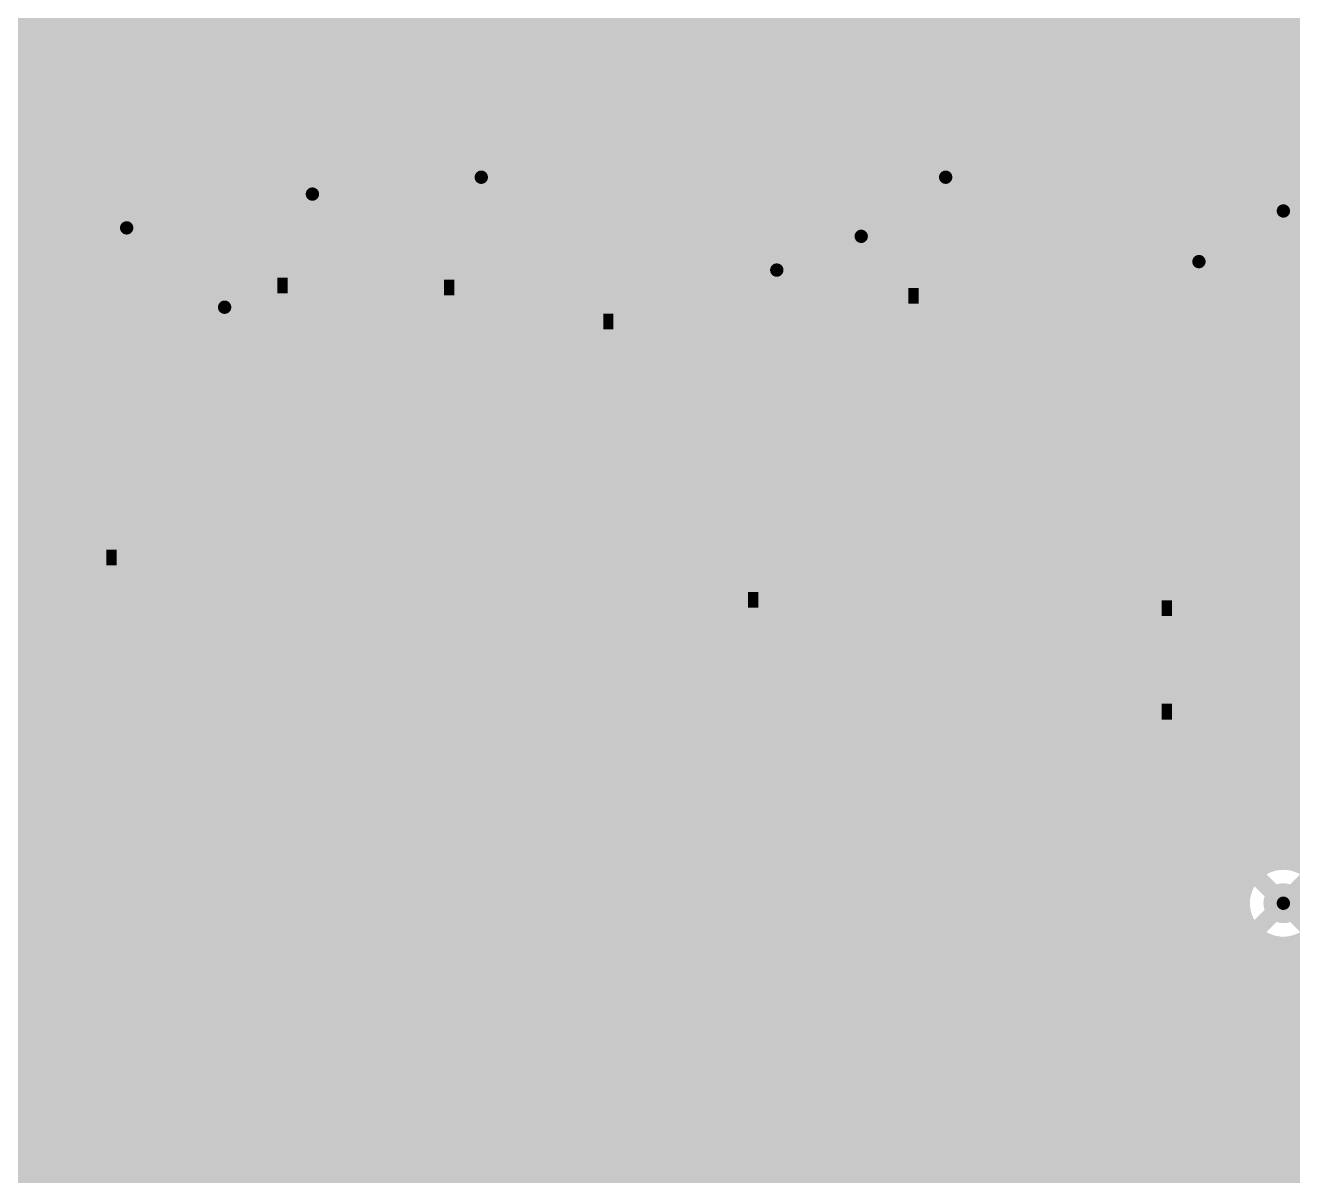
# Model space of a CAD drawing. Extents: x -11 to 221, y -93 to 178.
# Drawn here: x 101.73 to 120.79, y 91.15 to 108.46 of the extents above; entities that cross this region are included whole.
import ezdxf

# ---------------------------------------------------------------- set-up
doc = ezdxf.new("R2010")
doc.units = 0
doc.header["$MEASUREMENT"] = 0
doc.layers.get('0').update_dxf_attribs({"linetype": 'CONTINUOUS'})
for name, color, linetype in [('26-349-0_BOT', 7, 'CONTINUOUS'), ('26-349-0_DRD', 7, 'CONTINUOUS'), ('26-349-0_DRL', 2, 'CONTINUOUS'), ('26-349-0_IN1', 3, 'CONTINUOUS'), ('26-349-0_IN2', 5, 'CONTINUOUS'), ('26-349-0_SMT', 14, 'CONTINUOUS'), ('26-349-0_SPT', 9, 'CONTINUOUS'), ('26-349-0_SST', 12, 'CONTINUOUS'), ('26-349-0_TOP', 11, 'CONTINUOUS'), ('THRUHOLE_TAP', 15, 'CONTINUOUS')]:
    doc.layers.add(name, color=color, linetype=linetype)

# ---------------------------------------------------------------- blocks, each defined once
blk = doc.blocks.new('ROUND_78')
at = {"const_width": 0.29972}
blk.add_lwpolyline([(-0.14986, 0, 1), (0.14986, 0, 1)], format="xyb", close=True, dxfattribs=at)
blk = doc.blocks.new('ROUND_82')
at = {"const_width": 0.29972}
blk.add_lwpolyline([(-0.14986, 0, 1), (0.14986, 0, 1)], format="xyb", close=True, dxfattribs=at)
blk = doc.blocks.new('ROUND_102')
at = {"const_width": 0.10033}
blk.add_lwpolyline([(-0.050164, 0, 1), (0.050164, 0, 1)], format="xyb", close=True, dxfattribs=at)
blk = doc.blocks.new('RECTANGLE_3')
blk.add_solid([(0.4826, 0.4064), (0.4826, -0.4064), (-0.4826, 0.4064), (-0.4826, -0.4064)])
blk = doc.blocks.new('RECTANGLE_17')
blk.add_solid([(0.508, 0.635), (0.508, -0.635), (-0.508, 0.635), (-0.508, -0.635)])
blk = doc.blocks.new('ROUND_88')
at = {"const_width": 0.10033}
blk.add_lwpolyline([(-0.050164, 0, 1), (0.050164, 0, 1)], format="xyb", close=True, dxfattribs=at)

msp = doc.modelspace()

# ---------------------------------------------------------------- linework, layer by layer
at = {"layer": '26-349-0_BOT', "const_width": 0.2032}
for points in [[(90.805, 101.219), (122.936, 101.219), (123.317, 100.838)], [(86.995, 94.742), (120.142, 94.742), (120.65, 95.25)], [(148.2852, 92.6338), (82.3722, 92.6338)]]:
    msp.add_lwpolyline(points, dxfattribs=at)
at = {"layer": '26-349-0_DRD', "const_width": 0.254}
for points in [[(107.315, 107.442), (107.315, 104.902)], [(109.855, 107.442), (107.315, 107.442)], [(109.855, 107.442), (107.315, 104.902)], [(109.855, 104.902), (107.315, 107.442)], [(107.315, 107.442), (107.315, 104.902)], [(109.855, 107.442), (107.315, 107.442)], [(109.855, 107.442), (107.315, 104.902)], [(109.855, 104.902), (107.315, 107.442)], [(109.855, 104.902), (109.855, 107.442)], [(109.855, 104.902), (109.855, 107.442)], [(114.3, 107.442), (114.3, 104.902)], [(116.84, 107.442), (114.3, 107.442)], [(116.84, 107.442), (114.3, 104.902)], [(116.84, 104.902), (114.3, 107.442)], [(114.3, 107.442), (114.3, 104.902)], [(116.84, 107.442), (114.3, 107.442)], [(116.84, 107.442), (114.3, 104.902)], [(116.84, 104.902), (114.3, 107.442)], [(116.84, 104.902), (116.84, 107.442)], [(116.84, 104.902), (116.84, 107.442)], [(104.775, 107.188), (104.775, 104.648)], [(107.315, 107.188), (104.775, 107.188)], [(107.315, 107.188), (104.775, 104.648)], [(107.315, 104.648), (104.775, 107.188)], [(104.775, 107.188), (104.775, 104.648)], [(107.315, 107.188), (104.775, 107.188)], [(107.315, 107.188), (104.775, 104.648)], [(107.315, 104.648), (104.775, 107.188)], [(107.315, 104.648), (107.315, 107.188)], [(107.315, 104.648), (107.315, 107.188)], [(119.38, 106.934), (119.38, 104.394)], [(121.92, 106.934), (119.38, 106.934)], [(121.92, 106.934), (119.38, 104.394)], [(121.92, 104.394), (119.38, 106.934)], [(119.38, 106.934), (119.38, 104.394)], [(121.92, 106.934), (119.38, 106.934)], [(121.92, 106.934), (119.38, 104.394)], [(121.92, 104.394), (119.38, 106.934)], [(120.65, 106.934), (120.65, 104.394)], [(123.19, 106.934), (120.65, 106.934)], [(123.19, 106.934), (120.65, 104.394)], [(123.19, 104.394), (120.65, 106.934)], [(120.65, 106.934), (120.65, 104.394)], [(123.19, 106.934), (120.65, 106.934)], [(123.19, 106.934), (120.65, 104.394)], [(123.19, 104.394), (120.65, 106.934)], [(101.981, 106.68), (101.981, 104.14)], [(104.521, 106.68), (101.981, 106.68)], [(104.521, 106.68), (101.981, 104.14)], [(104.521, 104.14), (101.981, 106.68)], [(101.981, 106.68), (101.981, 104.14)], [(104.521, 106.68), (101.981, 106.68)], [(104.521, 106.68), (101.981, 104.14)], [(104.521, 104.14), (101.981, 106.68)], [(104.521, 104.14), (104.521, 106.68)], [(104.521, 104.14), (104.521, 106.68)], [(113.03, 106.553), (113.03, 104.013)], [(115.57, 106.553), (113.03, 106.553)], [(115.57, 106.553), (113.03, 104.013)], [(115.57, 104.013), (113.03, 106.553)], [(113.03, 106.553), (113.03, 104.013)], [(115.57, 106.553), (113.03, 106.553)], [(115.57, 106.553), (113.03, 104.013)], [(115.57, 104.013), (113.03, 106.553)], [(115.57, 104.013), (115.57, 106.553)], [(115.57, 104.013), (115.57, 106.553)], [(118.11, 106.172), (118.11, 103.632)], [(120.65, 106.172), (118.11, 106.172)], [(120.65, 106.172), (118.11, 103.632)], [(120.65, 103.632), (118.11, 106.172)], [(118.11, 106.172), (118.11, 103.632)], [(120.65, 106.172), (118.11, 106.172)], [(120.65, 106.172), (118.11, 103.632)], [(120.65, 103.632), (118.11, 106.172)], [(120.65, 103.632), (120.65, 106.172)], [(120.65, 103.632), (120.65, 106.172)], [(111.76, 106.045), (111.76, 103.505)], [(114.3, 106.045), (111.76, 106.045)], [(114.3, 106.045), (111.76, 103.505)], [(114.3, 103.505), (111.76, 106.045)], [(111.76, 106.045), (111.76, 103.505)], [(114.3, 106.045), (111.76, 106.045)], [(114.3, 106.045), (111.76, 103.505)], [(114.3, 103.505), (111.76, 106.045)], [(114.3, 103.505), (114.3, 106.045)], [(114.3, 103.505), (114.3, 106.045)], [(103.4542, 105.4862), (103.4542, 102.9462)], [(105.9942, 105.4862), (103.4542, 105.4862)], [(105.9942, 105.4862), (103.4542, 102.9462)], [(105.9942, 102.9462), (103.4542, 105.4862)], [(103.4542, 105.4862), (103.4542, 102.9462)], [(105.9942, 105.4862), (103.4542, 105.4862)], [(105.9942, 105.4862), (103.4542, 102.9462)], [(105.9942, 102.9462), (103.4542, 105.4862)], [(105.9942, 102.9462), (105.9942, 105.4862)], [(105.9942, 102.9462), (105.9942, 105.4862)], [(107.315, 104.902), (109.855, 104.902)], [(107.315, 104.902), (109.855, 104.902)], [(114.3, 104.902), (116.84, 104.902)], [(114.3, 104.902), (116.84, 104.902)], [(104.775, 104.648), (107.315, 104.648)], [(104.775, 104.648), (107.315, 104.648)], [(119.38, 104.394), (121.92, 104.394)], [(119.38, 104.394), (121.92, 104.394)], [(120.65, 104.394), (123.19, 104.394)], [(120.65, 104.394), (123.19, 104.394)], [(101.981, 104.14), (104.521, 104.14)], [(101.981, 104.14), (104.521, 104.14)], [(113.03, 104.013), (115.57, 104.013)], [(113.03, 104.013), (115.57, 104.013)], [(118.11, 103.632), (120.65, 103.632)], [(118.11, 103.632), (120.65, 103.632)], [(111.76, 103.505), (114.3, 103.505)], [(111.76, 103.505), (114.3, 103.505)], [(103.4542, 102.9462), (105.9942, 102.9462)], [(103.4542, 102.9462), (105.9942, 102.9462)], [(119.38, 96.52), (119.38, 93.98)], [(121.92, 96.52), (119.38, 96.52)], [(121.92, 96.52), (119.38, 93.98)], [(121.92, 93.98), (119.38, 96.52)], [(119.38, 93.98), (121.92, 93.98)], [(120.65, 92.71), (120.65, 90.17)], [(123.19, 92.71), (120.65, 92.71)], [(123.19, 90.17), (120.65, 92.71)]]:
    msp.add_lwpolyline(points, dxfattribs=at)
at = {"layer": '26-349-0_IN1', "const_width": 0.254}
for points in [[(148.3106, 108.4072), (84.89188, 108.2294)], [(150.32228, 108.2548), (94.1324, 108.2548)], [(101.8286, 108.27512), (101.8286, 104.92486)], [(102.0572, 108.27766), (102.0572, 104.92486)], [(102.2858, 108.27766), (102.2858, 104.92486)], [(102.5144, 108.27766), (102.5144, 104.92486)], [(102.743, 108.27766), (102.743, 105.93578)], [(102.9716, 108.2802), (102.9716, 106.08564)], [(103.2002, 108.2802), (103.2002, 106.13898)], [(103.4288, 108.2802), (103.4288, 106.11866)], [(103.6574, 108.2802), (103.6574, 106.01706)], [(103.886, 108.28274), (103.886, 105.77322)], [(104.1146, 108.28274), (104.1146, 104.9274)], [(104.3432, 108.28274), (104.3432, 104.9274)], [(104.5718, 108.28274), (104.5718, 104.93248)], [(104.8004, 108.28528), (104.8004, 104.94264)], [(105.029, 108.28528), (105.029, 104.92994)], [(105.2576, 108.28528), (105.2576, 104.92994)], [(105.4862, 108.28528), (105.4862, 106.39044)], [(105.7148, 108.28782), (105.7148, 106.57078)], [(105.9434, 108.28782), (105.9434, 106.6419)], [(106.172, 108.28782), (106.172, 106.63682)], [(106.4006, 108.28782), (106.4006, 106.55808)], [(106.6292, 108.29036), (106.6292, 106.35742)], [(106.8578, 108.29036), (106.8578, 104.93248)], [(107.0864, 108.29036), (107.0864, 104.93248)], [(107.315, 108.29036), (107.315, 104.93248)], [(107.5436, 108.2929), (107.5436, 104.93248)], [(107.7722, 108.2929), (107.7722, 104.93248)], [(108.0008, 108.2929), (108.0008, 104.93502)], [(108.2294, 108.2929), (108.2294, 104.93502)], [(108.458, 108.29544), (108.458, 104.93502)], [(108.6866, 108.29544), (108.6866, 104.93502)], [(108.9152, 108.29544), (108.9152, 104.93502)], [(109.1438, 108.29544), (109.1438, 104.93502)], [(109.3724, 108.29798), (109.3724, 104.93502)], [(109.601, 108.29798), (109.601, 104.93502)], [(109.8296, 108.29798), (109.8296, 104.93756)], [(110.0582, 108.29798), (110.0582, 104.93756)], [(110.2868, 108.30052), (110.2868, 104.93756)], [(110.5154, 108.30052), (110.5154, 104.93756)], [(110.744, 108.30052), (110.744, 104.93756)], [(110.9726, 108.30052), (110.9726, 104.93756)], [(111.2012, 108.30306), (111.2012, 104.93756)], [(111.4298, 108.30306), (111.4298, 104.93756)], [(111.6584, 108.30306), (111.6584, 104.9401)], [(111.887, 108.30306), (111.887, 104.9401)], [(112.1156, 108.3056), (112.1156, 104.9401)], [(112.3442, 108.3056), (112.3442, 105.029)], [(112.5728, 108.3056), (112.5728, 105.3465)], [(112.8014, 108.30814), (112.8014, 105.46842)], [(113.03, 108.30814), (113.03, 105.50652)], [(113.2586, 108.30814), (113.2586, 105.46842)], [(113.4872, 108.30814), (113.4872, 105.3465)], [(113.7158, 108.31068), (113.7158, 105.72242)], [(113.9444, 108.31068), (113.9444, 105.92308)], [(114.173, 108.31068), (114.173, 106.00182)], [(114.4016, 108.31068), (114.4016, 106.0069)], [(114.6302, 108.31322), (114.6302, 105.93578)], [(114.8588, 108.31322), (114.8588, 105.75544)], [(115.0874, 108.31322), (115.0874, 104.94518)], [(115.316, 108.31322), (115.316, 104.94518)], [(115.5446, 108.31576), (115.5446, 104.94518)], [(115.7732, 108.31576), (115.7732, 104.94518)], [(116.0018, 108.31576), (116.0018, 104.94518)], [(116.2304, 108.31576), (116.2304, 104.94518)], [(116.459, 108.3183), (116.459, 104.94518)], [(116.6876, 108.3183), (116.6876, 104.94772)], [(116.9162, 108.3183), (116.9162, 104.94772)], [(117.1448, 108.3183), (117.1448, 104.94772)], [(117.3734, 108.32084), (117.3734, 104.94772)], [(117.602, 108.32084), (117.602, 104.94772)], [(117.8306, 108.32084), (117.8306, 104.94772)], [(118.0592, 108.32084), (118.0592, 104.94772)], [(118.2878, 108.32338), (118.2878, 104.94772)], [(118.5164, 108.32338), (118.5164, 104.95026)], [(118.745, 108.32338), (118.745, 105.26522)], [(118.9736, 108.32338), (118.9736, 105.50906)], [(119.2022, 108.32592), (119.2022, 105.61066)], [(119.4308, 108.32592), (119.4308, 105.63098)], [(119.6594, 108.32592), (119.6594, 105.57764)], [(119.888, 108.32592), (119.888, 105.42778)], [(120.1166, 108.32846), (120.1166, 106.16438)], [(120.3452, 108.32846), (120.3452, 106.32948)], [(120.5738, 108.32846), (120.5738, 106.39044)], [(120.8024, 108.32846), (120.8024, 106.38028)], [(148.78558, 108.0262), (84.96808, 108.0262)], [(148.58492, 107.7976), (84.97824, 107.7976)], [(148.50364, 107.569), (84.91728, 107.569)], [(148.5011, 107.3404), (84.75218, 107.3404)], [(148.57222, 107.1118), (74.9808, 107.1118)], [(146.25828, 106.8832), (84.37118, 106.8832)], [(145.87982, 106.6546), (84.74964, 106.6546)], [(105.51922, 106.426), (84.8868, 106.426)], [(136.16178, 106.426), (106.57078, 106.426)], [(105.36936, 106.1974), (96.38538, 106.1974)], [(120.14962, 106.1974), (106.72064, 106.1974)], [(102.77856, 105.9688), (96.55048, 105.9688)], [(105.31602, 105.9688), (103.72344, 105.9688)], [(114.046, 105.9688), (106.77398, 105.9688)], [(119.98452, 105.9688), (114.554, 105.9688)], [(102.59822, 105.7402), (96.61144, 105.7402)], [(105.3338, 105.7402), (103.90378, 105.7402)], [(113.7285, 105.7402), (106.75366, 105.7402)], [(119.92102, 105.7402), (114.8715, 105.7402)], [(102.5271, 105.5116), (96.60128, 105.5116)], [(105.4354, 105.5116), (103.9749, 105.5116)], [(113.60404, 105.5116), (106.65206, 105.5116)], [(118.97614, 105.5116), (114.99342, 105.5116)], [(119.93372, 105.5116), (119.78386, 105.5116)], [(105.4862, 105.44556), (105.4862, 104.92994)], [(106.6292, 105.47858), (106.6292, 104.93248)], [(102.52964, 105.283), (96.50984, 105.283)], [(105.68178, 105.283), (103.96982, 105.283)], [(105.7148, 105.26522), (105.7148, 104.92994)], [(105.9434, 105.1941), (105.9434, 104.92994)], [(106.172, 105.19664), (106.172, 104.92994)], [(106.4006, 105.27792), (106.4006, 104.93248)], [(112.50422, 105.283), (106.40822, 105.283)], [(118.75516, 105.283), (115.03152, 105.283)], [(120.02516, 105.283), (120.00484, 105.283)], [(120.1166, 105.16362), (120.1166, 104.9528)], [(102.70236, 104.92486), (95.26016, 104.9147)], [(102.61092, 105.0544), (96.28886, 105.0544)], [(104.5591, 104.92994), (103.79964, 104.9274)], [(103.886, 105.04678), (103.886, 104.9274)], [(112.35436, 105.0544), (103.89108, 105.0544)], [(112.31626, 104.9401), (104.88676, 104.92994)], [(118.64848, 104.95026), (114.9477, 104.94518)], [(118.66372, 105.0544), (114.99342, 105.0544)], [(120.24614, 105.0544), (120.09628, 105.0544)], [(120.47982, 104.9528), (120.10898, 104.9528)], [(120.3452, 104.99852), (120.3452, 104.9528)], [(95.7453, 104.0003), (104.02824, 103.9876)], [(101.8286, 103.99014), (101.8286, 51.562)], [(102.0572, 103.99014), (102.0572, 51.562)], [(102.2858, 103.99014), (102.2858, 51.562)], [(102.5144, 103.99014), (102.5144, 51.562)], [(102.743, 103.9876), (102.743, 51.562)], [(102.9716, 103.9876), (102.9716, 80.89138)], [(103.2002, 103.9876), (103.2002, 81.05648)], [(103.4288, 103.9876), (103.4288, 81.11744)], [(103.6574, 103.9876), (103.6574, 81.10728)], [(103.886, 103.9876), (103.886, 81.01584)], [(105.41762, 103.98506), (128.6891, 103.9495)], [(105.4862, 103.98506), (105.4862, 51.562)], [(105.7148, 103.98506), (105.7148, 51.562)], [(105.9434, 103.98506), (105.9434, 51.562)], [(106.172, 103.98252), (106.172, 51.562)], [(106.4006, 103.98252), (106.4006, 86.60638)], [(106.6292, 103.98252), (106.6292, 86.77148)], [(106.8578, 103.98252), (106.8578, 86.83244)], [(107.0864, 103.98252), (107.0864, 86.82228)], [(107.315, 103.98252), (107.315, 86.73084)], [(107.5436, 103.98252), (107.5436, 86.50986)], [(107.7722, 103.97998), (107.7722, 51.562)], [(108.0008, 103.97998), (108.0008, 51.562)], [(108.2294, 103.97998), (108.2294, 51.562)], [(108.458, 103.97998), (108.458, 78.21422)], [(108.6866, 103.97998), (108.6866, 78.45806)], [(108.9152, 103.97998), (108.9152, 78.55966)], [(109.1438, 103.97998), (109.1438, 78.57998)], [(109.3724, 103.97744), (109.3724, 78.52664)], [(109.601, 103.97744), (109.601, 78.37678)], [(109.8296, 103.97744), (109.8296, 51.562)], [(110.0582, 103.97744), (110.0582, 51.562)], [(110.2868, 103.97744), (110.2868, 51.562)], [(110.5154, 103.97744), (110.5154, 51.562)], [(110.744, 103.97744), (110.744, 51.562)], [(110.9726, 103.97744), (110.9726, 51.562)], [(111.2012, 103.9749), (111.2012, 51.562)], [(111.4298, 103.9749), (111.4298, 51.562)], [(111.6584, 103.9749), (111.6584, 51.562)], [(111.887, 103.9749), (111.887, 51.562)], [(112.1156, 103.9749), (112.1156, 83.11896)], [(112.3442, 103.9749), (112.3442, 83.39328)], [(112.5728, 103.9749), (112.5728, 83.50504)], [(112.8014, 103.97236), (112.8014, 83.53552)], [(113.03, 103.97236), (113.03, 83.4898)], [(113.2586, 103.97236), (113.2586, 83.35264)], [(113.4872, 103.97236), (113.4872, 82.97418)], [(113.7158, 103.97236), (113.7158, 51.562)], [(113.9444, 103.97236), (113.9444, 51.562)], [(114.173, 103.97236), (114.173, 51.562)], [(114.4016, 103.97236), (114.4016, 51.562)], [(114.6302, 103.96982), (114.6302, 51.562)], [(114.8588, 103.96982), (114.8588, 51.562)], [(115.0874, 103.96982), (115.0874, 51.562)], [(115.316, 103.96982), (115.316, 65.42278)], [(115.5446, 103.96982), (115.5446, 65.57264)], [(115.7732, 103.96982), (115.7732, 65.62598)], [(116.0018, 103.96982), (116.0018, 65.60566)], [(116.2304, 103.96728), (116.2304, 65.50406)], [(116.459, 103.96728), (116.459, 65.26022)], [(116.6876, 103.96728), (116.6876, 51.562)], [(116.9162, 103.96728), (116.9162, 51.562)], [(117.1448, 103.96728), (117.1448, 51.562)], [(117.3734, 103.96728), (117.3734, 51.562)], [(117.602, 103.96728), (117.602, 51.562)], [(117.8306, 103.96728), (117.8306, 51.562)], [(118.0592, 103.96474), (118.0592, 51.562)], [(118.2878, 103.96474), (118.2878, 51.562)], [(118.5164, 103.96474), (118.5164, 51.562)], [(118.745, 103.96474), (118.745, 83.83778)], [(118.9736, 103.96474), (118.9736, 83.98764)], [(119.2022, 103.96474), (119.2022, 84.04098)], [(119.4308, 103.96474), (119.4308, 84.02066)], [(119.6594, 103.9622), (119.6594, 83.91906)], [(119.888, 103.9622), (119.888, 83.67522)], [(120.1166, 103.9622), (120.1166, 95.75038)], [(120.3452, 103.9622), (120.3452, 95.91548)], [(120.5738, 103.9622), (120.5738, 95.97644)], [(120.8024, 103.9622), (120.8024, 95.96628)], [(104.05872, 103.9114), (95.71228, 103.9114)], [(104.1146, 103.81234), (104.1146, 80.79486)], [(128.59004, 103.9114), (105.38968, 103.9114)], [(104.22382, 103.6828), (95.54718, 103.6828)], [(104.3432, 103.59136), (104.3432, 51.562)], [(128.31318, 103.6828), (105.22458, 103.6828)], [(105.2576, 103.71582), (105.2576, 51.562)], [(128.20142, 103.4542), (86.1822, 103.4542)], [(104.5718, 103.49992), (104.5718, 51.562)], [(104.8004, 103.48722), (104.8004, 51.562)], [(105.029, 103.55072), (105.029, 51.562)], [(128.17348, 103.2256), (85.9536, 103.2256)], [(128.2192, 102.997), (85.725, 102.997)], [(128.35382, 102.7684), (85.4964, 102.7684)], [(128.73228, 102.5398), (85.2678, 102.5398)], [(138.4935, 102.3112), (88.99398, 102.3112)], [(138.36904, 102.0826), (89.31148, 102.0826)], [(138.33348, 101.854), (91.16822, 101.854)], [(138.36904, 101.6254), (91.41206, 101.6254)], [(122.84456, 101.3968), (91.51366, 101.3968)], [(122.66422, 101.1682), (91.53398, 101.1682)], [(122.5931, 100.9396), (91.48064, 100.9396)], [(122.59564, 100.711), (91.33078, 100.711)], [(122.67692, 100.4824), (89.71788, 100.4824)], [(122.87758, 100.2538), (89.62136, 100.2538)], [(133.08584, 100.0252), (89.47404, 100.0252)], [(130.40614, 99.7966), (89.2556, 99.7966)], [(130.18516, 99.568), (88.89238, 99.568)], [(130.09372, 99.3394), (82.0674, 99.3394)], [(130.08102, 99.1108), (81.8388, 99.1108)], [(125.67158, 98.8822), (81.6102, 98.8822)], [(125.47092, 98.6536), (81.3816, 98.6536)], [(125.38964, 98.425), (81.153, 98.425)], [(125.3871, 98.1964), (80.9244, 98.1964)], [(125.45822, 97.9678), (80.6958, 97.9678)], [(125.63856, 97.7392), (80.4672, 97.7392)], [(153.20264, 97.5106), (80.2386, 97.5106)], [(153.4414, 97.282), (80.01, 97.282)], [(153.47696, 97.0534), (79.7814, 97.0534)], [(153.2255, 96.8248), (79.5528, 96.8248)], [(153.06294, 96.5962), (79.3242, 96.5962)], [(152.95626, 96.3676), (79.0956, 96.3676)], [(152.8953, 96.139), (78.867, 96.139)], [(120.33504, 95.9104), (80.89138, 95.9104)], [(120.05818, 95.6818), (81.05648, 95.6818)], [(119.94642, 95.4532), (87.16518, 95.4532)], [(119.91848, 95.2246), (87.54364, 95.2246)], [(119.9642, 94.996), (87.6808, 94.996)], [(120.09882, 94.7674), (87.72652, 94.7674)], [(120.1166, 94.74962), (120.1166, 51.562)], [(120.47728, 94.5388), (87.69604, 94.5388)], [(120.3452, 94.58452), (120.3452, 51.562)], [(120.5738, 94.52102), (120.5738, 51.562)], [(120.8024, 94.53372), (120.8024, 51.562)], [(132.7658, 94.5388), (120.82018, 94.5388)], [(132.74802, 94.3102), (87.58428, 94.3102)], [(132.80136, 94.0816), (87.30996, 94.0816)], [(132.95122, 93.853), (83.17484, 93.853)], [(155.8544, 93.6244), (83.06308, 93.6244)], [(155.7528, 93.3958), (82.78876, 93.3958)], [(147.78482, 93.1672), (82.87258, 93.1672)], [(147.61972, 92.9386), (83.03768, 92.9386)], [(147.55622, 92.71), (83.09864, 92.71)], [(147.56892, 92.4814), (83.08848, 92.4814)], [(147.66036, 92.2528), (82.99704, 92.2528)], [(121.48058, 92.0242), (82.77606, 92.0242)], [(121.27992, 91.7956), (78.486, 91.7956)], [(121.19864, 91.567), (78.486, 91.567)], [(121.1961, 91.3384), (78.486, 91.3384)], [(121.26722, 91.1098), (78.486, 91.1098)]]:
    msp.add_lwpolyline(points, dxfattribs=at)
for points in [[(106.045, 106.64952, 0.4142136), (105.31348, 105.918)], [(106.77652, 105.918, 0.4142136), (106.045, 106.64952)], [(120.65, 106.39552, 0.4142136), (119.91848, 105.664)], [(121.285, 106.02722, 0.2690272), (120.65, 106.39554)], [(103.251, 106.14152, 0.4142136), (102.51948, 105.41)], [(103.251, 106.14152, 0.4142136), (102.51948, 105.41)], [(103.98252, 105.41, 0.4142136), (103.251, 106.14152)], [(103.98252, 105.41, 0.4142136), (103.251, 106.14152)], [(105.31348, 105.918, 0.4142136), (106.045, 105.18648)], [(106.045, 105.18648, 0.4142136), (106.77652, 105.918)], [(114.3, 106.01452, 0.4142136), (113.56848, 105.283)], [(114.3, 106.01452, 0.4142136), (113.56848, 105.283)], [(115.03152, 105.283, 0.4142136), (114.3, 106.01452)], [(115.03152, 105.283, 0.4142136), (114.3, 106.01452)], [(113.03, 105.50652, 0.3490965), (112.31626, 104.9401)], [(113.03, 105.50652, 0.3490965), (112.31626, 104.9401)], [(113.56848, 105.2703, 0.2097844), (113.03, 105.50663)], [(113.56848, 105.2703, 0.2097844), (113.03, 105.50663)], [(119.38, 105.63352, 0.3950477), (118.64848, 104.95026)], [(119.38, 105.63352, 0.3950477), (118.64848, 104.95026)], [(120.10898, 104.9528, 0.3939802), (119.38, 105.63352)], [(120.10898, 104.9528, 0.3939802), (119.38, 105.63352)], [(119.91848, 105.664, 0.3469808), (120.47982, 104.9528)], [(102.51948, 105.41, 0.1830159), (102.703, 104.92542)], [(102.51948, 105.41, 0.1830159), (102.703, 104.92542)], [(103.79964, 104.9274, 0.1823431), (103.98169, 105.41)], [(103.79964, 104.9274, 0.1823431), (103.98169, 105.41)], [(114.9477, 104.94518, 0.1207704), (115.0305, 105.283)], [(114.9477, 104.94518, 0.1207704), (115.0305, 105.283)], [(104.7242, 104.94772, 0.0568911), (104.55934, 104.9289)], [(104.88676, 104.92994, 0.0560431), (104.7242, 104.94822)], [(104.02824, 103.9876, 0.3240337), (104.7242, 103.48468)], [(104.7242, 103.48468, 0.3228237), (105.41762, 103.98506)], [(120.65, 95.98152, 0.4142136), (119.91848, 95.25)], [(121.38152, 95.25, 0.4142136), (120.65, 95.98152)], [(119.91848, 95.25, 0.4142136), (120.65, 94.51848)], [(120.65, 94.51848, 0.4142136), (121.38152, 95.25)]]:
    msp.add_lwpolyline(points, format="xyb", dxfattribs=at)
at = {"layer": '26-349-0_IN2', "const_width": 0.254}
for points in [[(101.727, 112.141), (101.727, 52.959)], [(101.9556, 112.141), (101.9556, 52.959)], [(102.1842, 112.141), (102.1842, 52.959)], [(102.4128, 112.141), (102.4128, 52.959)], [(102.6414, 112.141), (102.6414, 52.959)], [(102.87, 112.141), (102.87, 52.959)], [(103.0986, 112.141), (103.0986, 80.87106)], [(103.3272, 112.141), (103.3272, 80.99552)], [(103.5558, 112.141), (103.5558, 81.01838)], [(103.7844, 112.141), (103.7844, 80.95488)], [(104.013, 112.141), (104.013, 80.76184)], [(104.2416, 112.141), (104.2416, 52.959)], [(104.4702, 112.141), (104.4702, 52.959)], [(104.6988, 112.141), (104.6988, 52.959)], [(104.9274, 112.141), (104.9274, 52.959)], [(105.156, 112.141), (105.156, 52.959)], [(105.3846, 112.141), (105.3846, 52.959)], [(105.6132, 112.141), (105.6132, 52.959)], [(105.8418, 112.141), (105.8418, 52.959)], [(106.0704, 112.141), (106.0704, 52.959)], [(106.299, 112.141), (106.299, 52.959)], [(106.5276, 112.141), (106.5276, 86.58606)], [(106.7562, 112.141), (106.7562, 86.71052)], [(106.9848, 112.141), (106.9848, 86.73338)], [(107.2134, 112.141), (107.2134, 86.66988)], [(107.442, 112.141), (107.442, 86.47684)], [(107.6706, 112.141), (107.6706, 52.959)], [(107.8992, 112.141), (107.8992, 52.959)], [(109.2708, 112.141), (109.2708, 76.1619)], [(109.4994, 112.141), (109.4994, 76.19492)], [(109.728, 112.141), (109.728, 76.14158)], [(109.9566, 112.141), (109.9566, 75.96886)], [(110.1852, 112.141), (110.1852, 52.959)], [(110.4138, 112.141), (110.4138, 52.959)], [(110.6424, 112.141), (110.6424, 52.959)], [(110.871, 112.141), (110.871, 52.959)], [(111.0996, 112.141), (111.0996, 52.959)], [(111.3282, 112.141), (111.3282, 52.959)], [(111.5568, 112.141), (111.5568, 52.959)], [(111.7854, 112.141), (111.7854, 52.959)], [(112.014, 112.141), (112.014, 52.959)], [(112.2426, 112.141), (112.2426, 83.13928)], [(112.4712, 112.141), (112.4712, 83.35518)], [(112.6998, 112.141), (112.6998, 83.42884)], [(112.9284, 112.141), (112.9284, 83.4136)], [(113.157, 112.141), (113.157, 83.30438)], [(113.3856, 112.141), (113.3856, 82.96148)], [(113.6142, 112.141), (113.6142, 52.959)], [(113.8428, 112.141), (113.8428, 52.959)], [(114.0714, 112.141), (114.0714, 52.959)], [(114.3, 112.141), (114.3, 52.959)], [(114.5286, 112.141), (114.5286, 52.959)], [(114.7572, 112.141), (114.7572, 52.959)], [(114.9858, 112.141), (114.9858, 106.40822)], [(115.2144, 112.141), (115.2144, 106.6927)], [(115.443, 112.141), (115.443, 106.78922)], [(115.6716, 112.141), (115.6716, 106.7943)], [(115.9002, 112.141), (115.9002, 106.70794)], [(116.1288, 112.141), (116.1288, 106.46156)], [(116.3574, 112.141), (116.3574, 52.959)], [(116.586, 112.141), (116.586, 52.959)], [(116.8146, 112.141), (116.8146, 52.959)], [(117.0432, 112.141), (117.0432, 52.959)], [(117.2718, 112.141), (117.2718, 52.959)], [(117.5004, 112.141), (117.5004, 52.959)], [(117.729, 112.141), (117.729, 52.959)], [(117.9576, 112.141), (117.9576, 52.959)], [(118.1862, 112.141), (118.1862, 52.959)], [(118.4148, 112.141), (118.4148, 52.959)], [(118.6434, 112.141), (118.6434, 83.46948)], [(118.872, 112.141), (118.872, 83.81238)], [(119.1006, 112.141), (119.1006, 83.9216)], [(119.3292, 112.141), (119.3292, 83.93684)], [(119.5578, 112.141), (119.5578, 83.86318)], [(119.7864, 112.141), (119.7864, 83.64728)], [(120.015, 112.141), (120.015, 52.959)], [(120.2436, 112.141), (120.2436, 95.73006)], [(120.4722, 112.141), (120.4722, 95.85452)], [(120.7008, 112.141), (120.7008, 95.87738)], [(108.1278, 109.80166), (108.1278, 106.6038)], [(109.0422, 109.80166), (109.0422, 106.6038)], [(108.3564, 109.64926), (108.3564, 106.75874)], [(108.585, 109.60608), (108.585, 106.80192)], [(108.8136, 109.64926), (108.8136, 106.75874)], [(150.12162, 108.458), (71.98868, 108.458)], [(174.117, 108.2294), (69.8246, 108.2294)], [(174.117, 108.0008), (70.0532, 108.0008)], [(174.117, 107.7722), (70.2818, 107.7722)], [(174.117, 107.5436), (70.5104, 107.5436)], [(174.117, 107.315), (70.739, 107.315)], [(148.76272, 107.0864), (70.9676, 107.0864)], [(123.11126, 106.8578), (76.48956, 106.8578)], [(108.15066, 106.6292), (99.29622, 106.6292)], [(115.13566, 106.6292), (109.0168, 106.6292)], [(122.9741, 106.6292), (116.0018, 106.6292)], [(107.99826, 106.4006), (99.5807, 106.4006)], [(114.98326, 106.4006), (109.17174, 106.4006)], [(122.94108, 106.4006), (116.15674, 106.4006)], [(107.95508, 106.172), (99.67722, 106.172)], [(114.94008, 106.172), (109.21492, 106.172)], [(122.99442, 106.172), (116.19992, 106.172)], [(107.99826, 105.9434), (99.6823, 105.9434)], [(114.98326, 105.9434), (109.17174, 105.9434)], [(114.9858, 105.93578), (114.9858, 52.959)], [(116.1288, 105.8799), (116.1288, 52.959)], [(123.1646, 105.9434), (116.15674, 105.9434)], [(108.15066, 105.7148), (99.59594, 105.7148)], [(108.1278, 105.73766), (108.1278, 52.959)], [(115.13566, 105.7148), (109.0168, 105.7148)], [(109.0422, 105.73766), (109.0422, 76.0222)], [(138.4681, 105.7148), (116.0018, 105.7148)], [(138.60526, 105.4862), (99.34956, 105.4862)], [(108.3564, 105.58526), (108.3564, 52.959)], [(108.585, 105.54208), (108.585, 52.959)], [(108.8136, 105.58526), (108.8136, 52.959)], [(115.2144, 105.6513), (115.2144, 52.959)], [(115.443, 105.55478), (115.443, 52.959)], [(115.6716, 105.5497), (115.6716, 52.959)], [(115.9002, 105.63606), (115.9002, 52.959)], [(149.44598, 105.2576), (72.7964, 105.2576)], [(149.10308, 105.029), (73.025, 105.029)], [(148.99386, 104.8004), (73.2536, 104.8004)], [(148.98116, 104.5718), (73.4822, 104.5718)], [(149.05482, 104.3432), (73.7108, 104.3432)], [(149.27072, 104.1146), (73.787, 104.1146)], [(150.51278, 103.886), (73.787, 103.886)], [(150.6093, 103.6574), (73.787, 103.6574)], [(150.89378, 103.4288), (73.787, 103.4288)], [(150.56866, 103.2002), (73.787, 103.2002)], [(150.41626, 102.9716), (73.787, 102.9716)], [(150.37308, 102.743), (73.787, 102.743)], [(150.41626, 102.5144), (73.787, 102.5144)], [(150.56866, 102.2858), (88.81364, 102.2858)], [(174.117, 102.0572), (89.18702, 102.0572)], [(174.117, 101.8286), (90.96248, 101.8286)], [(174.117, 101.6), (91.30538, 101.6)], [(122.98172, 101.3714), (91.4146, 101.3714)], [(122.76582, 101.1428), (91.42984, 101.1428)], [(122.69216, 100.9142), (91.35618, 100.9142)], [(122.70486, 100.6856), (91.14028, 100.6856)], [(122.81408, 100.457), (89.60104, 100.457)], [(123.15698, 100.2284), (89.48928, 100.2284)], [(161.18586, 99.9998), (89.3191, 99.9998)], [(161.14268, 99.7712), (89.0524, 99.7712)], [(153.58364, 99.5426), (88.41232, 99.5426)], [(153.3144, 99.314), (74.15784, 99.314)], [(153.1493, 99.0854), (73.787, 99.0854)], [(125.8189, 98.8568), (73.787, 98.8568)], [(125.57506, 98.6282), (73.787, 98.6282)], [(125.4887, 98.3996), (73.787, 98.3996)], [(125.49378, 98.171), (73.787, 98.171)], [(125.5903, 97.9424), (73.787, 97.9424)], [(125.87478, 97.7138), (74.14006, 97.7138)], [(153.36266, 97.4852), (74.31278, 97.4852)], [(153.67, 97.2566), (74.36612, 97.2566)], [(153.62428, 97.028), (74.3331, 97.028)], [(153.3398, 96.7994), (74.1934, 96.7994)], [(153.16454, 96.5708), (73.787, 96.5708)], [(153.05532, 96.3422), (73.787, 96.3422)], [(152.99436, 96.1136), (73.787, 96.1136)], [(152.97404, 95.885), (73.787, 95.885)], [(120.1674, 95.6564), (73.787, 95.6564)], [(120.04548, 95.4278), (73.787, 95.4278)], [(120.02262, 95.1992), (87.4268, 95.1992)], [(120.08612, 94.9706), (87.58174, 94.9706)], [(120.27662, 94.742), (87.62492, 94.742)], [(120.2436, 94.7674), (120.2436, 52.959)], [(120.4722, 94.64548), (120.4722, 52.959)], [(120.7008, 94.62262), (120.7008, 52.959)], [(160.66008, 94.5134), (87.58174, 94.5134)], [(160.6296, 94.2848), (87.4268, 94.2848)], [(160.50768, 94.0562), (73.787, 94.0562)], [(156.30398, 93.8276), (73.787, 93.8276)], [(155.96108, 93.599), (73.787, 93.599)], [(155.85186, 93.3704), (73.787, 93.3704)], [(147.91182, 93.1418), (82.74304, 93.1418)], [(147.72132, 92.9132), (82.93608, 92.9132)], [(147.65782, 92.6846), (82.99958, 92.6846)], [(147.68068, 92.456), (82.97672, 92.456)], [(147.8026, 92.2274), (82.85226, 92.2274)], [(151.08682, 91.9988), (73.787, 91.9988)], [(151.01316, 91.7702), (73.787, 91.7702)], [(151.02586, 91.5416), (73.787, 91.5416)], [(151.13508, 91.313), (73.787, 91.313)], [(151.47798, 91.0844), (73.787, 91.0844)]]:
    msp.add_lwpolyline(points, dxfattribs=at)
for points in [[(108.585, 106.80192, 0.4142136), (107.95508, 106.172)], [(109.21492, 106.172, 0.4142136), (108.585, 106.80192)], [(115.57, 106.80192, 0.4142136), (114.94008, 106.172)], [(115.57, 106.80192, 0.4142136), (114.94008, 106.172)], [(116.19992, 106.172, 0.4142136), (115.57, 106.80192)], [(116.19992, 106.172, 0.4142136), (115.57, 106.80192)], [(107.95508, 106.172, 0.4142136), (108.585, 105.54208)], [(108.585, 105.54208, 0.4142136), (109.21492, 106.172)], [(114.94008, 106.172, 0.4142136), (115.57, 105.54208)], [(114.94008, 106.172, 0.4142136), (115.57, 105.54208)], [(115.57, 105.54208, 0.4142136), (116.19992, 106.172)], [(115.57, 105.54208, 0.4142136), (116.19992, 106.172)], [(120.65, 95.87992, 0.4142136), (120.02008, 95.25)], [(121.27992, 95.25, 0.4142136), (120.65, 95.87992)], [(120.02008, 95.25, 0.4142136), (120.65, 94.62008)], [(120.65, 94.62008, 0.4142136), (121.27992, 95.25)]]:
    msp.add_lwpolyline(points, format="xyb", dxfattribs=at)
at = {"layer": '26-349-0_SST', "const_width": 0.1524}
for points in [[(100.203, 105.664), (104.267, 105.664), (104.267, 110.236), (102.489, 110.236), (102.235, 109.982), (101.981, 110.236), (100.203, 110.236), (100.203, 105.664)], [(110.363, 105.664), (114.427, 105.664), (114.427, 110.236), (112.649, 110.236), (112.395, 109.982), (112.141, 110.236), (110.363, 110.236), (110.363, 105.664)], [(116.713, 105.664), (120.777, 105.664), (120.777, 110.236), (118.999, 110.236), (118.745, 109.982), (118.491, 110.236), (116.713, 110.236), (116.713, 105.664)], [(106.8705, 106.4895), (106.8705, 109.4105), (105.2322, 109.4105), (105.2322, 106.4895), (106.8705, 106.4895)], [(107.7595, 109.4105), (107.7595, 106.4895), (109.3978, 106.4895), (109.3978, 109.4105), (107.7595, 109.4105)], [(114.7445, 109.4105), (114.7445, 106.4895), (116.3828, 106.4895), (116.3828, 109.4105), (114.7445, 109.4105)], [(106.10342, 105.61828), (106.10342, 105.26268), (106.27106, 105.1433), (106.44124, 105.1433), (106.61142, 105.26268), (106.61142, 105.61828), (105.59542, 105.61828)], [(108.6104, 105.59034), (108.6104, 105.23474), (108.78058, 105.11536), (108.95076, 105.11536), (109.1184, 105.23474), (109.1184, 105.59034), (108.1024, 105.59034)], [(115.5954, 105.46334), (115.5954, 105.10774), (115.76558, 104.98836), (115.93576, 104.98836), (116.1034, 105.10774), (116.1034, 105.46334), (115.0874, 105.46334)], [(106.10342, 105.3211), (105.59542, 105.1433)], [(108.6104, 105.29316), (108.1024, 105.11536)], [(115.5954, 105.16616), (115.0874, 104.98836)], [(117.0178, 105.20426), (116.84762, 105.14584), (116.84762, 104.90708), (117.0178, 104.84866), (117.18798, 104.72928), (117.69598, 104.72928), (117.86362, 104.79024), (117.86362, 105.14584), (117.69598, 105.20426), (117.0178, 105.20426)], [(102.6795, 104.9655), (102.6795, 102.0445), (104.3178, 102.0445), (104.3178, 104.9655), (102.6795, 104.9655)], [(110.6678, 105.07726), (110.49762, 105.01884), (110.49762, 104.78008), (110.6678, 104.72166), (110.83798, 104.60228), (111.34598, 104.60228), (111.51362, 104.66324), (111.51362, 105.01884), (111.34598, 105.07726), (110.6678, 105.07726)], [(117.18798, 104.96804), (116.84762, 104.72928)], [(110.83798, 104.84104), (110.49762, 104.60228)], [(105.59542, 104.42448), (105.59542, 104.6607)], [(105.59542, 104.54386), (106.61142, 104.54386), (106.44124, 104.6607)], [(108.1024, 104.39654), (108.1024, 104.63276)], [(108.1024, 104.51592), (109.1184, 104.51592), (108.95076, 104.63276)], [(115.0874, 104.26954), (115.0874, 104.50576)], [(115.0874, 104.38892), (116.1034, 104.38892), (115.93576, 104.50576)], [(116.84762, 103.89108), (116.84762, 104.36606), (117.5258, 103.89108), (117.69598, 103.89108), (117.86362, 103.95204), (117.86362, 104.30764), (117.69598, 104.36606)], [(112.2045, 104.3305), (112.2045, 101.4095), (113.8428, 101.4095), (113.8428, 104.3305), (112.2045, 104.3305)], [(118.5545, 104.3305), (118.5545, 101.4095), (120.1928, 101.4095), (120.1928, 104.3305), (118.5545, 104.3305)], [(100.59162, 104.00284), (101.60762, 104.00284), (101.43998, 104.11968)], [(105.76306, 104.06126), (105.59542, 103.94188), (105.59542, 103.70566), (105.76306, 103.58628), (105.93324, 103.58628), (106.27106, 103.8225), (106.61142, 103.58628), (106.61142, 104.06126)], [(108.27258, 104.03332), (108.1024, 103.91394), (108.1024, 103.67772), (108.27258, 103.55834), (108.44276, 103.55834), (108.78058, 103.79456), (109.1184, 103.55834), (109.1184, 104.03332)], [(110.49762, 103.88346), (110.49762, 104.11968)], [(110.49762, 104.00284), (111.51362, 104.00284), (111.34598, 104.11968)], [(115.5954, 103.84536), (115.5954, 103.48976), (115.42776, 103.43134), (115.25758, 103.43134), (115.0874, 103.48976), (115.0874, 103.84536), (115.25758, 103.90632), (115.42776, 103.90632), (116.1034, 103.66756)], [(111.00562, 103.10368), (111.00562, 103.45928), (111.1758, 103.52024), (111.34598, 103.52024), (111.51362, 103.45928), (111.51362, 103.10368), (111.34598, 103.04526), (111.1758, 103.04526), (110.49762, 103.28148)], [(117.18798, 103.05288), (117.18798, 103.52786), (117.86362, 103.29164), (117.86362, 103.17226), (116.84762, 103.17226)], [(105.59542, 102.74808), (105.59542, 103.22306), (106.27106, 102.74808), (106.44124, 102.74808), (106.61142, 102.8065), (106.61142, 103.1621), (106.44124, 103.22306)], [(108.27258, 103.19512), (108.1024, 103.13416), (108.1024, 102.77856), (108.27258, 102.72014), (108.6104, 102.72014), (108.78058, 102.83952), (108.78058, 103.19512), (109.1184, 103.19512), (109.1184, 102.72014)], [(115.5954, 103.00716), (115.5954, 102.65156), (115.42776, 102.59314), (115.25758, 102.59314), (115.0874, 102.65156), (115.0874, 103.00716), (115.25758, 103.06812), (115.42776, 103.06812), (116.1034, 102.82936)], [(103.5304, 101.52634), (103.5304, 101.17074), (103.70058, 101.05136), (103.87076, 101.05136), (104.0384, 101.17074), (104.0384, 101.52634), (103.0224, 101.52634)], [(103.5304, 101.22916), (103.0224, 101.05136)], [(113.1824, 100.89134), (113.1824, 100.53574), (113.35258, 100.41636), (113.52276, 100.41636), (113.6904, 100.53574), (113.6904, 100.89134), (112.6744, 100.89134)], [(113.1824, 100.59416), (112.6744, 100.41636)], [(119.4054, 100.76434), (119.4054, 100.40874), (119.57558, 100.28936), (119.74576, 100.28936), (119.9134, 100.40874), (119.9134, 100.76434), (118.8974, 100.76434)], [(103.0224, 100.33254), (103.0224, 100.56876)], [(103.0224, 100.45192), (104.0384, 100.45192), (103.87076, 100.56876)], [(119.4054, 100.46716), (118.8974, 100.28936)], [(103.19258, 99.96932), (103.0224, 99.84994), (103.0224, 99.61372), (103.19258, 99.49434), (103.36276, 99.49434), (103.70058, 99.73056), (104.0384, 99.49434), (104.0384, 99.96932)], [(112.6744, 99.69754), (112.6744, 99.93376)], [(112.6744, 99.81692), (113.6904, 99.81692), (113.52276, 99.93376)], [(118.8974, 99.57054), (118.8974, 99.80676)], [(118.8974, 99.68992), (119.9134, 99.68992), (119.74576, 99.80676)], [(112.84458, 99.33432), (112.6744, 99.21494), (112.6744, 98.97872), (112.84458, 98.85934), (113.01476, 98.85934), (113.35258, 99.09556), (113.6904, 98.85934), (113.6904, 99.33432)], [(103.36276, 98.65614), (103.36276, 99.13112), (104.0384, 98.89236), (104.0384, 98.77552), (103.0224, 98.77552)], [(118.8974, 99.08794), (119.9134, 98.73234), (119.9134, 99.20732)], [(113.1824, 98.07956), (113.1824, 98.43516), (113.35258, 98.49612), (113.52276, 98.49612), (113.6904, 98.43516), (113.6904, 98.07956), (113.52276, 98.02114), (113.35258, 98.02114), (112.6744, 98.25736)], [(118.8974, 98.01352), (118.8974, 98.24974)], [(118.8974, 98.13036), (119.9134, 98.13036), (119.74576, 98.24974)]]:
    msp.add_lwpolyline(points, dxfattribs=at)
at = {"layer": '26-349-0_TOP'}
for points, const_width in [([(106.045, 108.6612), (106.2228, 108.6612), (106.934, 107.95), (106.934, 86.106)], 0.2032), ([(111.633, 73.279), (107.569, 73.279), (107.061, 73.787), (107.061, 81.788), (109.601, 84.328), (109.601, 99.568), (108.585, 100.584), (108.585, 106.172), (108.585, 107.2388)], 0.635), ([(108.585, 107.2388), (108.585, 106.172)], 0.635), ([(108.585, 107.2388), (108.585, 106.172)], 0.635), ([(106.045, 105.918), (106.045, 107.2388)], 0.381), ([(106.045, 105.918), (106.045, 107.2388)], 0.381), ([(115.57, 107.2388), (115.57, 106.172)], 0.2032), ([(115.57, 106.172), (115.57, 107.2388)], 0.2032), ([(103.505, 102.7938), (102.6922, 102.7938), (101.219, 104.267), (101.219, 106.807)], 0.381), ([(103.251, 105.41), (103.251, 106.807)], 0.381), ([(103.251, 106.807), (103.251, 105.41)], 0.381), ([(113.03, 102.1588), (112.3442, 102.1588), (111.379, 103.124), (111.379, 106.807)], 0.381), ([(113.411, 106.807), (113.411, 106.553), (114.3, 105.664), (114.3, 105.283)], 0.381), ([(114.3, 105.283), (114.3, 105.664), (113.411, 106.553), (113.411, 106.807)], 0.381), ([(119.38, 102.1588), (118.5672, 102.1588), (117.729, 102.997), (117.729, 106.807)], 0.381), ([(119.761, 106.807), (119.761, 106.553), (120.65, 105.664)], 0.381), ([(119.761, 106.807), (119.761, 106.553), (120.65, 105.664)], 0.381), ([(119.38, 103.5812), (119.38, 104.902)], 0.381), ([(119.38, 104.902), (119.38, 103.5812)], 0.381), ([(113.03, 104.775), (113.03, 103.5812)], 0.381), ([(113.03, 103.5812), (113.03, 104.775)], 0.381), ([(103.505, 104.2162), (104.7242, 104.2162)], 0.381), ([(103.505, 104.2162), (104.7242, 104.2162)], 0.381), ([(103.505, 80.391), (103.505, 102.7938)], 0.2032), ([(112.776, 82.804), (112.776, 101.9048), (113.03, 102.1588)], 0.2032), ([(119.38, 102.1588), (119.38, 92.456), (119.253, 92.329), (119.253, 83.312)], 0.2032), ([(120.65, 95.25), (121.8438, 95.25), (121.92, 95.3262)], 0.2032)]:
    msp.add_lwpolyline(points, dxfattribs=dict(at, const_width=const_width))

# ---------------------------------------------------------------- block references
at = {"layer": '26-349-0_BOT'}
for name, p in [('ROUND_78', (108.585, 106.172)), ('ROUND_82', (115.57, 106.172)), ('ROUND_78', (106.045, 105.918)), ('ROUND_78', (120.65, 105.664)), ('ROUND_78', (103.251, 105.41)), ('ROUND_78', (114.3, 105.283)), ('ROUND_78', (113.03, 104.775)), ('ROUND_78', (119.38, 104.902)), ('ROUND_78', (104.7242, 104.2162)), ('ROUND_78', (120.65, 95.25))]:
    msp.add_blockref(name, p, dxfattribs=at)
at = {"layer": '26-349-0_DRL'}
for p in [(108.585, 106.172), (115.57, 106.172), (106.045, 105.918), (120.65, 105.664), (103.251, 105.41), (114.3, 105.283), (113.03, 104.775), (119.38, 104.902), (104.7242, 104.2162), (120.65, 95.25)]:
    msp.add_blockref('ROUND_102', p, dxfattribs=at)
at = {"layer": '26-349-0_IN1'}
for name, p in [('ROUND_78', (108.585, 106.172)), ('ROUND_82', (115.57, 106.172)), ('ROUND_78', (106.045, 105.918)), ('ROUND_78', (120.65, 105.664)), ('ROUND_78', (103.251, 105.41)), ('ROUND_78', (114.3, 105.283)), ('ROUND_78', (113.03, 104.775)), ('ROUND_78', (119.38, 104.902)), ('ROUND_78', (104.7242, 104.2162)), ('ROUND_78', (120.65, 95.25))]:
    msp.add_blockref(name, p, dxfattribs=at)
at = {"layer": '26-349-0_IN2'}
for name, p in [('ROUND_78', (108.585, 106.172)), ('ROUND_82', (115.57, 106.172)), ('ROUND_78', (106.045, 105.918)), ('ROUND_82', (120.65, 105.664)), ('ROUND_78', (103.251, 105.41)), ('ROUND_78', (114.3, 105.283)), ('ROUND_78', (113.03, 104.775)), ('ROUND_82', (119.38, 104.902)), ('ROUND_78', (104.7242, 104.2162)), ('ROUND_78', (120.65, 95.25))]:
    msp.add_blockref(name, p, dxfattribs=at)
at = {"layer": '26-349-0_SMT'}
for name, p in [('RECTANGLE_3', (106.045, 108.6612)), ('RECTANGLE_3', (108.585, 108.6612)), ('RECTANGLE_3', (115.57, 108.6612)), ('RECTANGLE_3', (106.045, 107.2388)), ('RECTANGLE_3', (108.585, 107.2388)), ('RECTANGLE_3', (115.57, 107.2388)), ('RECTANGLE_17', (103.251, 106.807)), ('RECTANGLE_17', (111.379, 106.807)), ('RECTANGLE_17', (113.411, 106.807)), ('RECTANGLE_17', (117.729, 106.807)), ('RECTANGLE_17', (119.761, 106.807)), ('RECTANGLE_3', (103.505, 104.2162)), ('RECTANGLE_3', (113.03, 103.5812)), ('RECTANGLE_3', (119.38, 103.5812)), ('RECTANGLE_3', (103.505, 102.7938)), ('RECTANGLE_3', (113.03, 102.1588)), ('RECTANGLE_3', (119.38, 102.1588))]:
    msp.add_blockref(name, p, dxfattribs=at)
at = {"layer": '26-349-0_SPT'}
for name, p in [('RECTANGLE_3', (106.045, 108.6612)), ('RECTANGLE_3', (108.585, 108.6612)), ('RECTANGLE_3', (115.57, 108.6612)), ('RECTANGLE_3', (106.045, 107.2388)), ('RECTANGLE_3', (108.585, 107.2388)), ('RECTANGLE_3', (115.57, 107.2388)), ('RECTANGLE_17', (103.251, 106.807)), ('RECTANGLE_17', (111.379, 106.807)), ('RECTANGLE_17', (113.411, 106.807)), ('RECTANGLE_17', (117.729, 106.807)), ('RECTANGLE_17', (119.761, 106.807)), ('RECTANGLE_3', (103.505, 104.2162)), ('RECTANGLE_3', (113.03, 103.5812)), ('RECTANGLE_3', (119.38, 103.5812)), ('RECTANGLE_3', (103.505, 102.7938)), ('RECTANGLE_3', (113.03, 102.1588)), ('RECTANGLE_3', (119.38, 102.1588))]:
    msp.add_blockref(name, p, dxfattribs=at)
at = {"layer": '26-349-0_TOP'}
for name, p in [('RECTANGLE_3', (106.045, 108.6612)), ('RECTANGLE_3', (108.585, 108.6612)), ('RECTANGLE_3', (115.57, 108.6612)), ('RECTANGLE_3', (106.045, 107.2388)), ('RECTANGLE_3', (108.585, 107.2388)), ('RECTANGLE_3', (115.57, 107.2388)), ('RECTANGLE_17', (103.251, 106.807)), ('RECTANGLE_17', (111.379, 106.807)), ('RECTANGLE_17', (113.411, 106.807)), ('RECTANGLE_17', (117.729, 106.807)), ('RECTANGLE_17', (119.761, 106.807)), ('ROUND_78', (108.585, 106.172)), ('ROUND_78', (115.57, 106.172)), ('ROUND_78', (106.045, 105.918)), ('ROUND_78', (120.65, 105.664)), ('ROUND_78', (103.251, 105.41)), ('ROUND_78', (114.3, 105.283)), ('ROUND_78', (113.03, 104.775)), ('ROUND_78', (119.38, 104.902)), ('RECTANGLE_3', (103.505, 104.2162)), ('ROUND_78', (104.7242, 104.2162)), ('RECTANGLE_3', (113.03, 103.5812)), ('RECTANGLE_3', (119.38, 103.5812)), ('RECTANGLE_3', (103.505, 102.7938)), ('RECTANGLE_3', (113.03, 102.1588)), ('RECTANGLE_3', (119.38, 102.1588)), ('ROUND_78', (120.65, 95.25))]:
    msp.add_blockref(name, p, dxfattribs=at)
at = {"layer": 'THRUHOLE_TAP'}
for p in [(108.585, 106.172), (115.57, 106.172), (106.045, 105.918), (120.65, 105.664), (103.251, 105.41), (114.3, 105.283), (113.03, 104.775), (119.38, 104.902), (104.7242, 104.2162), (120.65, 95.25)]:
    msp.add_blockref('ROUND_88', p, dxfattribs=at)

doc.saveas('drawing.dxf')
